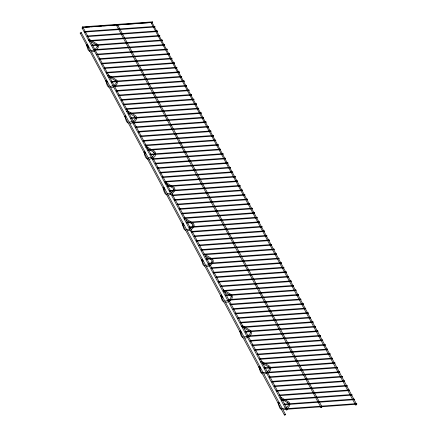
<?xml version="1.0" encoding="UTF-8"?>
<svg xmlns="http://www.w3.org/2000/svg" width="437" height="437" viewBox="0 0 437 437"><rect width="100%" height="100%" fill="white"/><g stroke="black" fill="none" stroke-linecap="round" stroke-linejoin="round"><path stroke-width="0.66" d="M105.672 80.539L107.322 85.783L108.862 87.296M124.818 116.329L126.468 121.573L128.008 123.081M143.964 152.12C144.794 154.551 144.92 158.686 148.17 159.183M163.11 187.91C163.941 190.341 164.066 194.476 167.316 194.973M201.402 259.491L203.052 264.735L204.592 266.242M220.548 295.281L222.198 300.519L223.739 302.033M239.695 331.071L241.344 336.31L242.885 337.823M258.841 366.862L260.49 372.1L262.036 373.613M277.987 402.652L279.636 407.89L281.182 409.403M117.569 82.03L116.805 84.407L114.904 86.253M154.703 153.578L154.698 153.928L154.223 152.589L153.573 152.12L153.868 152.311L147.345 148.383M174.997 189.751L174.396 187.681L165.721 182.355M173.675 190.204L173.85 189.368L173.844 189.713L173.369 188.38L170.299 186.462M193.93 226.541L194.154 225.192L193.542 223.471L185.408 218.473M154.529 154.414L152.486 156.817M174.784 190.75L172.347 193.624M241.918 325.669L241.699 326.494L249.598 331.257M261.069 361.459L260.845 362.278L261.14 362.464M82.866 28.137L83.106 27.504L82.041 27.886L286.311 409.95L287.098 409.895L287.333 409.261L83.106 27.504M80.976 33.234L81.211 32.595L80.151 32.983L284.421 415.046L285.203 414.992L285.437 414.352L81.211 32.595M96.828 49.594L98.199 47.589L98.287 45.301M151.568 22.571L151.333 23.21L355.56 404.968L356.341 404.913L356.581 404.274L152.01 22.413M173.221 191.062L171.632 192.608M193.389 227.568L191.493 229.414M229.966 299.252L231.293 296.739L231.282 297.084L230.807 295.751L224.476 291.867M249.997 335.916L251.368 333.912L251.455 331.623M82.435 26.892L82.478 27.509L152.508 22.467L152.622 22.15L152.464 21.85L82.435 26.892L82.478 27.509M84.865 31.437L84.909 32.054L154.938 27.012L155.053 26.695L154.895 26.395L84.865 31.437L84.909 32.054M87.296 35.981L87.34 36.599L157.369 31.557L157.489 31.24L157.325 30.94L87.296 35.981L87.34 36.599M89.727 40.526L89.771 41.144L159.8 36.102L159.92 35.785L159.756 35.484L89.727 40.526L89.771 41.144M92.158 45.071L92.202 45.688L162.231 40.646L162.351 40.33L162.187 40.029L92.158 45.071L92.202 45.688M94.589 49.616L94.632 50.233L164.662 45.191L164.782 44.874L164.618 44.574L94.589 49.616L94.632 50.233M97.019 54.161L97.063 54.778L167.092 49.736L167.213 49.419L167.049 49.119L97.019 54.161L97.063 54.778M99.456 58.705L99.494 59.323L169.523 54.281L169.643 53.964L169.48 53.664L99.456 58.705L99.494 59.323M101.887 63.25L101.925 63.868L171.954 58.826L172.074 58.509L171.916 58.208L101.887 63.25L101.925 63.868M104.317 67.795L104.361 68.412L174.385 63.37L174.505 63.054L174.347 62.753L104.317 67.795L104.361 68.412M152.464 21.85L152.508 22.467M106.748 72.34L106.792 72.957L176.821 67.915L176.936 67.598L176.777 67.298L106.748 72.34L106.792 72.957M109.179 76.885L109.223 77.502L179.252 72.46L179.367 72.143L179.208 71.843L109.179 76.885L109.223 77.502M157.325 30.94L157.369 31.557M111.61 81.429L111.654 82.047L181.683 77.005L181.797 76.688L181.639 76.388L111.61 81.429L111.654 82.047M114.041 85.974L114.084 86.592L184.114 81.55L184.228 81.233L184.07 80.932L114.041 85.974L114.084 86.592M162.187 40.029L162.231 40.646M116.471 90.519L116.515 91.136L186.544 86.094L186.665 85.778L186.501 85.477L116.471 90.519L116.515 91.136M164.618 44.574L164.662 45.191M118.902 95.064L118.946 95.681L188.975 90.639L189.095 90.322L188.931 90.022L118.902 95.064L118.946 95.681M167.049 49.119L167.092 49.736M121.333 99.609L121.377 100.226L191.406 95.184L191.526 94.867L191.362 94.567L121.333 99.609L121.377 100.226M169.48 53.664L169.523 54.281M123.764 104.153L123.808 104.771L193.837 99.729L193.957 99.412L193.793 99.112L123.764 104.153L123.808 104.771M126.195 108.698L126.238 109.316L196.268 104.274L196.388 103.957L196.224 103.656L126.195 108.698L126.238 109.316M174.347 62.753L174.385 63.37M128.631 113.243L128.669 113.86L198.698 108.818L198.819 108.502L198.655 108.201L128.631 113.243L128.669 113.86M176.777 67.298L176.821 67.915M131.062 117.788L131.1 118.405L201.129 113.363L201.249 113.046L201.091 112.746L131.062 117.788L131.1 118.405M179.208 71.843L179.252 72.46M133.493 122.333L133.536 122.95L203.56 117.908L203.68 117.591L203.522 117.291L133.493 122.333L133.536 122.95M181.639 76.388L181.683 77.005M135.923 126.877L135.967 127.495L205.996 122.453L206.111 122.136L205.953 121.836L135.923 126.877L135.967 127.495M184.07 80.932L184.114 81.55M138.354 131.422L138.398 132.04L208.427 126.998L208.542 126.681L208.383 126.38L138.354 131.422L138.398 132.04M186.501 85.477L186.544 86.094M140.785 135.967L140.829 136.584L210.858 131.542L210.973 131.226L210.814 130.925L140.785 135.967L140.829 136.584M188.931 90.022L188.975 90.639M143.216 140.512L143.26 141.129L213.289 136.087L213.403 135.77L213.245 135.47L143.216 140.512L143.26 141.129M191.362 94.567L191.406 95.184M145.647 145.057L145.69 145.674L215.72 140.632L215.84 140.315L215.676 140.015L145.647 145.057L145.69 145.674M193.793 99.112L193.837 99.729M148.077 149.601L148.121 150.219L218.15 145.177L218.271 144.86L218.107 144.56L148.077 149.601L148.121 150.219M196.224 103.656L196.268 104.274M150.508 154.146L150.552 154.764L220.581 149.722L220.701 149.405L220.538 149.104L150.508 154.146L150.552 154.764M198.655 108.201L198.698 108.818M152.939 158.691L152.983 159.308L223.012 154.266L223.132 153.95L222.968 153.649L152.939 158.691L152.983 159.308M201.091 112.746L201.129 113.363M155.37 163.236L155.414 163.853L225.443 158.811L225.563 158.494L225.399 158.194L155.37 163.236L155.414 163.853M157.806 167.781L157.844 168.398L227.874 163.356L227.994 163.039L227.83 162.739L157.806 167.781L157.844 168.398M205.953 121.836L205.996 122.453M160.237 172.325L160.281 172.943L230.304 167.901L230.425 167.584L230.266 167.284L160.237 172.325L160.281 172.943M208.383 126.38L208.427 126.998M162.668 176.87L162.711 177.488L232.741 172.446L232.855 172.129L232.697 171.828L162.668 176.87L162.711 177.488M210.814 130.925L210.858 131.542M165.099 181.415L165.142 182.032L235.172 176.99L235.286 176.674L235.128 176.373L165.099 181.415L165.142 182.032M213.245 135.47L213.289 136.087M167.529 185.96L167.573 186.577L237.602 181.535L237.717 181.218L237.559 180.918L167.529 185.96L167.573 186.577M169.96 190.505L170.004 191.122L240.033 186.08L240.148 185.763L239.989 185.463L169.96 190.505L170.004 191.122M218.107 144.56L218.15 145.177M172.391 195.049L172.435 195.667L242.464 190.625L242.579 190.308L242.42 190.008L172.391 195.049L172.435 195.667M174.822 199.594L174.866 200.212L244.895 195.17L245.015 194.853L244.851 194.552L174.822 199.594L174.866 200.212M222.968 153.649L223.012 154.266M177.253 204.139L177.296 204.756L247.326 199.714L247.446 199.398L247.282 199.097L177.253 204.139L177.296 204.756M225.399 158.194L225.443 158.811M179.683 208.684L179.727 209.301L249.756 204.259L249.877 203.942L249.713 203.642L179.683 208.684L179.727 209.301M227.83 162.739L227.874 163.356M182.114 213.229L182.158 213.846L252.187 208.804L252.307 208.487L252.144 208.187L182.114 213.229L182.158 213.846M230.266 167.284L230.304 167.901M184.545 217.773L184.589 218.391L254.618 213.349L254.738 213.032L254.574 212.732L184.545 217.773L184.589 218.391M186.981 222.318L187.02 222.936L257.049 217.894L257.169 217.577L257.011 217.276L186.981 222.318L187.02 222.936M235.128 176.373L235.172 176.99M189.412 226.863L189.456 227.48L259.48 222.438L259.6 222.122L259.441 221.821L189.412 226.863L189.456 227.48M237.559 180.918L237.602 181.535M191.843 231.408L191.887 232.025L261.916 226.983L262.031 226.666L261.872 226.366L191.843 231.408L191.887 232.025M239.989 185.463L240.033 186.08M194.274 235.953L194.318 236.57L264.347 231.528L264.461 231.211L264.303 230.911L194.274 235.953L194.318 236.57M242.42 190.008L242.464 190.625M196.705 240.497L196.748 241.115L266.778 236.073L266.892 235.756L266.734 235.456L196.705 240.497L196.748 241.115M199.135 245.042L199.179 245.66L269.208 240.618L269.323 240.301L269.165 240L199.135 245.042L199.179 245.66M247.282 199.097L247.326 199.714M201.566 249.582L201.61 250.204L271.639 245.162L271.759 244.846L271.596 244.545L201.566 249.582L201.61 250.204M249.713 203.642L249.756 204.259M203.997 254.126L204.041 254.749L274.07 249.707L274.19 249.39L274.026 249.09L203.997 254.126L204.041 254.749M252.144 208.187L252.187 208.804M206.428 258.671L206.472 259.294L276.501 254.252L276.621 253.935L276.457 253.635L206.428 258.671L206.472 259.294M254.574 212.732L254.618 213.349M208.859 263.216L208.902 263.839L278.932 258.797L279.052 258.48L278.888 258.18L208.859 263.216L208.902 263.839M257.011 217.276L257.049 217.894M211.29 267.761L211.333 268.384L281.362 263.342L281.483 263.025L281.319 262.724L211.29 267.761L211.333 268.384M259.441 221.821L259.48 222.438M213.726 272.306L213.764 272.928L283.793 267.886L283.913 267.57L283.75 267.269L213.726 272.306L213.764 272.928M261.872 226.366L261.916 226.983M216.157 276.85L216.195 277.473L286.224 272.431L286.344 272.114L286.186 271.814L216.157 276.85L216.195 277.473M264.303 230.911L264.347 231.528M218.587 281.395L218.631 282.018L288.655 276.976L288.775 276.659L288.617 276.353L218.587 281.395L218.631 282.018M266.734 235.456L266.778 236.073M221.018 285.94L221.062 286.563L291.091 281.521L291.206 281.204L291.047 280.898L221.018 285.94L221.062 286.563M269.165 240L269.208 240.618M223.449 290.485L223.493 291.108L293.522 286.066L293.637 285.749L293.478 285.443L223.449 290.485L223.493 291.108M271.596 244.545L271.639 245.162M225.88 295.03L225.924 295.652L295.953 290.61L296.067 290.294L295.909 289.988L225.88 295.03L225.924 295.652M274.026 249.09L274.07 249.707M228.311 299.574L228.354 300.197L298.384 295.155L298.498 294.838L298.34 294.533L228.311 299.574L228.354 300.197M230.741 304.119L230.785 304.742L300.814 299.7L300.935 299.383L300.771 299.077L230.741 304.119L230.785 304.742M278.888 258.18L278.932 258.797M233.172 308.664L233.216 309.287L303.245 304.245L303.365 303.928L303.202 303.622L233.172 308.664L233.216 309.287M281.319 262.724L281.362 263.342M235.603 313.209L235.647 313.832L305.676 308.79L305.796 308.473L305.632 308.167L235.603 313.209L235.647 313.832M283.75 267.269L283.793 267.886M238.034 317.754L238.078 318.376L308.107 313.334L308.227 313.018L308.063 312.712L238.034 317.754L238.078 318.376M286.186 271.814L286.224 272.431M240.465 322.298L240.508 322.921L310.538 317.879L310.658 317.562L310.494 317.257L240.465 322.298L240.508 322.921M242.901 326.843L242.939 327.466L312.968 322.424L313.089 322.107L312.925 321.801L242.901 326.843L242.939 327.466M291.047 280.898L291.091 281.521M245.332 331.388L245.37 332.011L315.399 326.969L315.519 326.652L315.361 326.346L245.332 331.388L245.37 332.011M247.763 335.933L247.806 336.556L317.83 331.514L317.95 331.197L317.792 330.891L247.763 335.933L247.806 336.556M295.909 289.988L295.953 290.61M250.193 340.478L250.237 341.1L320.266 336.058L320.381 335.742L320.223 335.436L250.193 340.478L250.237 341.1M298.34 294.533L298.384 295.155M252.624 345.022L252.668 345.645L322.697 340.603L322.812 340.286L322.653 339.981L252.624 345.022L252.668 345.645M300.771 299.077L300.814 299.7M255.055 349.567L255.099 350.19L325.128 345.148L325.243 344.831L325.084 344.525L255.055 349.567L255.099 350.19M303.202 303.622L303.245 304.245M257.486 354.112L257.53 354.735L327.559 349.693L327.674 349.376L327.515 349.07L257.486 354.112L257.53 354.735M259.917 358.657L259.96 359.28L329.99 354.238L330.11 353.921L329.946 353.615L259.917 358.657L259.96 359.28M308.063 312.712L308.107 313.334M262.347 363.202L262.391 363.824L332.42 358.782L332.541 358.46L332.377 358.16L262.347 363.202L262.391 363.824M310.494 317.257L310.538 317.879M264.778 367.746L264.822 368.369L334.851 363.327L334.971 363.005L334.808 362.705L264.778 367.746L264.822 368.369M312.925 321.801L312.968 322.424M267.209 372.291L267.253 372.914L337.282 367.872L337.402 367.55L337.238 367.249L267.209 372.291L267.253 372.914M315.361 326.346L315.399 326.969M269.64 376.836L269.684 377.459L339.713 372.417L339.833 372.095L339.669 371.794L269.64 376.836L269.684 377.459M317.792 330.891L317.83 331.514M272.076 381.381L272.114 382.004L342.144 376.962L342.264 376.639L342.1 376.339L272.076 381.381L272.114 382.004M320.223 335.436L320.266 336.058M274.507 385.926L274.551 386.548L344.575 381.506L344.695 381.184L344.536 380.884L274.507 385.926L274.551 386.548M322.653 339.981L322.697 340.603M276.938 390.47L276.982 391.093L347.011 386.051L347.125 385.729L346.967 385.429L276.938 390.47L276.982 391.093M325.084 344.525L325.128 345.148M279.369 395.015L279.412 395.638L349.442 390.596L349.556 390.274L349.398 389.973L279.369 395.015L279.412 395.638M327.515 349.07L327.559 349.693M281.799 399.56L281.843 400.183L351.872 395.141L351.987 394.819L351.829 394.518L281.799 399.56L281.843 400.183M329.946 353.615L329.99 354.238M284.23 404.105L284.274 404.728L354.303 399.686L354.418 399.363L354.26 399.063L284.23 404.105L284.274 404.728M332.377 358.16L332.42 358.782M286.661 408.65L286.705 409.272L356.734 404.23L356.849 403.908L356.69 403.608L286.661 408.65L286.705 409.272M334.808 362.705L334.851 363.327M339.669 371.794L339.713 372.417M342.1 376.339L342.144 376.962M344.536 380.884L344.575 381.506M346.967 385.429L347.011 386.051M351.829 394.518L351.872 395.141M356.69 403.608L356.734 404.23M86.854 44.443L86.521 45.126L88.176 49.993L89.716 51.506M182.584 223.394L182.251 224.077L183.906 228.944L185.446 230.452M95.047 49.447L97.09 47.049L97.265 46.207L97.26 46.557L96.785 45.219M114.194 85.237L115.783 83.696L116.411 81.998L116.406 82.347L116.302 81.615L115.281 80.545L115.576 80.73L109.053 76.803M133.34 121.027L134.929 119.481L135.557 117.788L135.552 118.137L135.448 117.406L134.427 116.329L134.722 116.521L128.199 112.593M134.05 122.043C136.371 120.836 138.097 116.766 135.049 115.368L127.424 110.78M153.196 157.833C156.774 156.085 156.566 151.087 152.562 150.175M190.778 228.398L192.367 226.852L193.001 225.159L192.99 225.503L192.886 224.776L191.865 223.7L192.16 223.891L186.184 220.286M209.924 264.188L211.513 262.642L212.147 260.949L212.136 261.293L211.661 259.96L210.219 259.026M248.221 335.769L250.259 333.365L250.439 332.53L250.428 332.874L249.953 331.536M249.642 336.206L247.703 337.479L245.097 338.172M267.368 371.554L268.952 370.013L269.585 368.32L269.574 368.664L269.471 367.932L268.449 366.862L268.744 367.047L262.768 363.447M268.078 372.57C270.399 371.363 272.12 367.298 269.072 365.9L261.452 361.306M286.514 407.344L288.098 405.804L288.731 404.105L288.72 404.454L288.617 403.722L287.595 402.652L287.89 402.838L281.914 399.238M287.224 408.36C289.545 407.153 291.266 403.089 288.218 401.685L280.598 397.096M94.938 50.927L95.758 50.463M209.82 265.663C212.344 264.702 214.944 260.583 211.929 258.715M88.749 39.352L89.132 39.199L91.311 40.51M94.021 50.026L90.847 50.577M94.529 51.156L91.928 51.856M113.167 85.816L109.993 86.362M113.675 86.947L111.074 87.646M132.313 121.606L129.139 122.152M132.826 122.737L130.221 123.436M151.459 157.396L148.285 157.943M151.972 158.527L149.367 159.226M170.605 193.187L167.431 193.733M171.118 194.318L168.513 195.017M189.751 228.977L186.577 229.523M190.264 230.108L187.659 230.807M208.897 264.767L205.723 265.314M209.41 265.898L206.805 266.592M228.043 300.558L224.869 301.104M247.189 336.348L244.015 336.894M266.335 372.138L264.161 372.723L262.309 372.428L262.599 372.608M266.849 373.269L264.243 373.963M285.487 407.929L283.307 408.513L281.461 408.218M285.995 409.054L283.389 409.753M225.951 302.382C229.288 302.229 234.041 298.624 231.834 295.051M125.146 116.024L125.938 116.193M144.292 151.814L145.084 151.983L145.701 153.791M163.438 187.604L164.23 187.773L164.847 189.582M259.174 366.556L259.966 366.725L260.78 369.134M82.375 27.427L83.729 27.329M85.089 27.231L89.853 26.886M91.213 26.788L95.971 26.449M97.331 26.351L102.089 26.007M103.449 25.909L108.207 25.564M109.567 25.466L152.398 22.385M151.333 23.21L151.677 23.314M321.632 406.164L117.728 25.007L116.668 25.395L117.05 25.805M82.085 28.192L82.429 28.296M80.19 33.288L80.534 33.392M356.581 404.274L355.8 404.329L355.56 404.968M320.938 407.459L321.719 407.404L321.954 406.765L321.173 406.825L320.938 407.459L116.712 25.701M287.333 409.261L286.552 409.316L286.311 409.95M285.437 414.352L284.656 414.413L284.421 415.046M92.398 41.165L97.806 44.519M90.454 41.34L96.43 44.94L96.135 44.754M108.278 74.989L116.198 79.763L117.433 81.091M146.57 146.564L151.47 149.52M166.492 184.174L169.212 185.807M205.647 254.918L211.634 258.529M205.33 256.077L209.132 258.371M223.16 289.726L231.075 294.505M242.306 325.516L250.98 330.842M88.531 40.171L88.82 40.357M107.966 76.147L107.644 75.546M127.112 111.938L126.79 111.337M146.258 147.728L145.936 147.127M165.405 183.518L165.082 182.912M184.261 219.123L184.556 219.308M279.991 398.069L280.286 398.254M87.318 44.388L88.667 47.622M106.464 80.179L107.404 82.211M183.054 223.34L183.993 225.372M202.2 259.13L203.139 261.162M221.346 294.92L222.488 297.553M240.492 330.711L241.634 333.344M278.784 402.286L279.516 403.717M203.56 117.908L203.402 117.608M337.282 367.872L337.124 367.572M152.355 22.516L152.393 22.822"/></g></svg>
